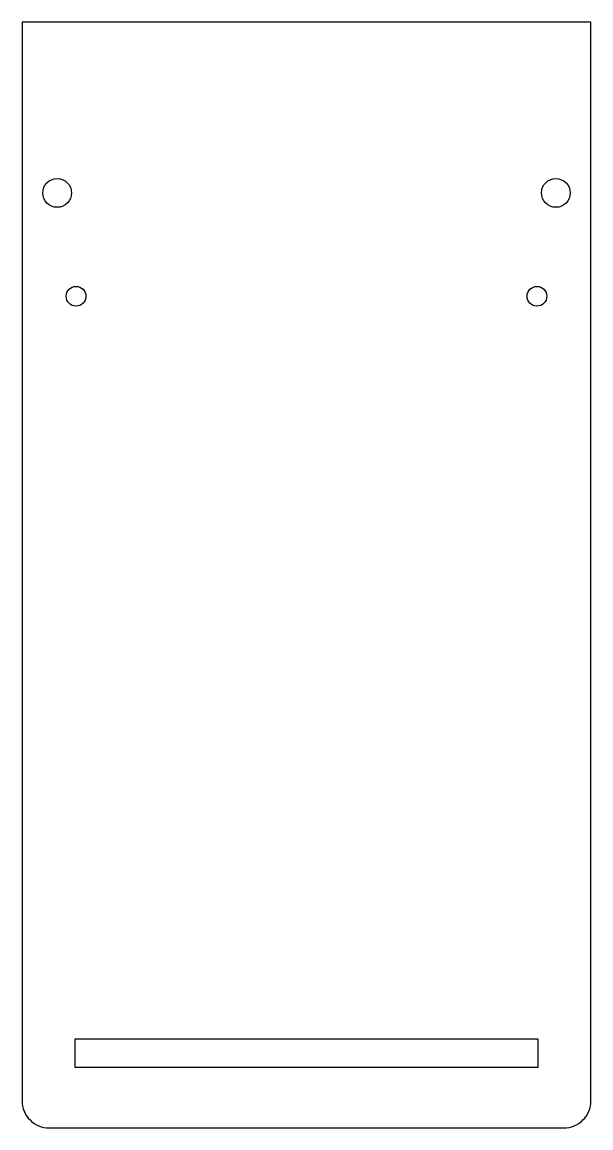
# Model space of a CAD drawing. Header units: millimetres. Extents: x -63 to 0, y -100 to 23.
import ezdxf

# ---------------------------------------------------------------- set-up
doc = ezdxf.new("R2010")
doc.units = ezdxf.units.MM
doc.layers.get('0').update_dxf_attribs({"linetype": 'CONTINUOUS'})

msp = doc.modelspace()

# ---------------------------------------------------------------- linework, layer by layer
msp.add_lwpolyline([(-63.4, -97, 0.414214), (-60.4, -100), (-3.1, -100, 0.414214), (-0.1, -97), (-0.1, 23), (-63.4, 23)], format="xyb", close=True)
msp.add_lwpolyline([(-6, -90.1), (-6, -93.3), (-57.5, -93.3), (-57.5, -90.1)], close=True)
for centre, radius in [((-59.5, 4), 1.6), ((-4, 4), 1.6), ((-57.4, -7.5), 1.1), ((-6.1, -7.5), 1.1)]:
    msp.add_circle(centre, radius)

doc.saveas('drawing.dxf')
